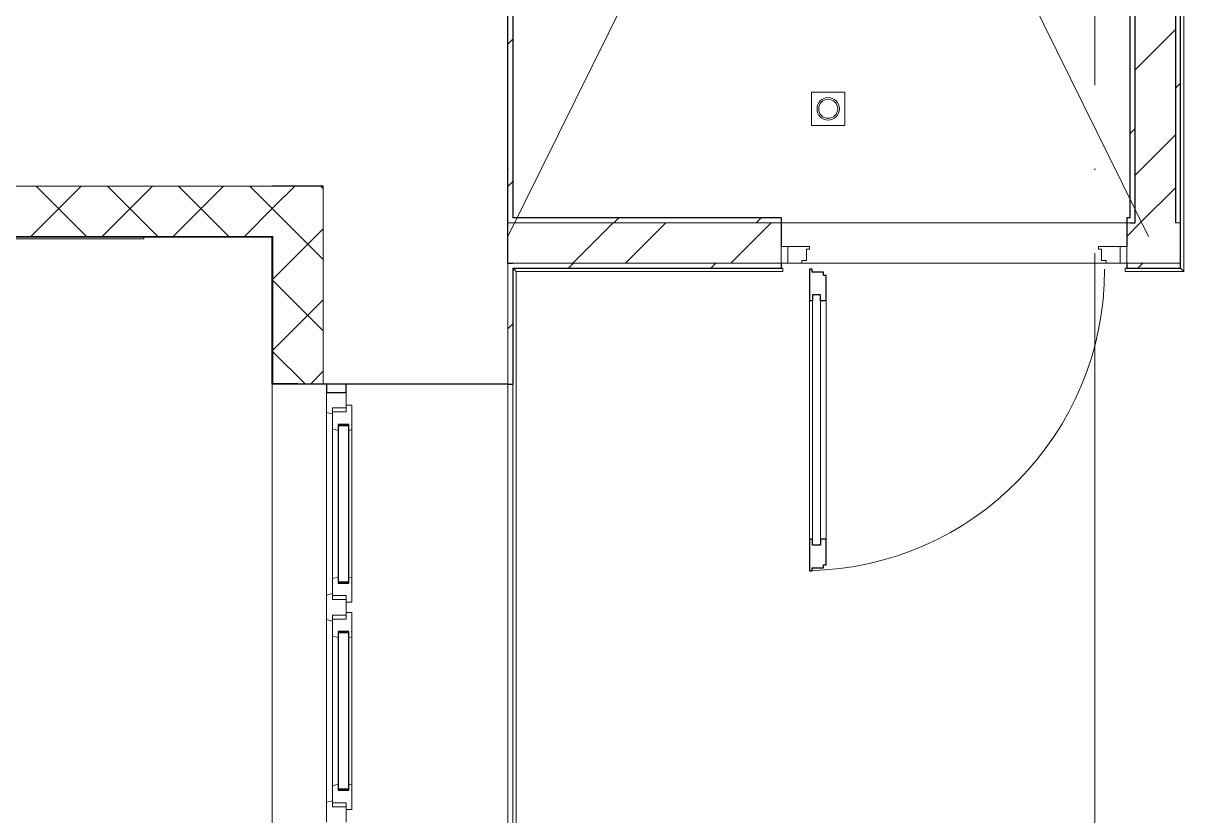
# Model space of a CAD drawing. Header units: millimetres. Extents: x -259809 to 472825, y -397243 to 31861.
# Drawn here: x 130131 to 133591, y -338138 to -335777 of the extents above; entities that cross this region are included whole.
import ezdxf

# ---------------------------------------------------------------- set-up
doc = ezdxf.new("R2010")
doc.units = ezdxf.units.MM
doc.linetypes.add('ADSK_Линия сетки', pattern=[25, 20, -2.5, 0, -2.5])
doc.linetypes.add('ADSK_Сверху', pattern=[450, 300, -150])
for name, color, linetype, lineweight in [('_ Окна', 252, 'Continuous', 30), ('Двери', 252, 'Continuous', 9), ('Линии', 7, 'Continuous', 9), ('Ограждение', 252, 'Continuous', 9), ('Окна', 252, 'Continuous', 9), ('Оси', 252, 'Continuous', 9), ('Сантехника', 252, 'Continuous', 18), ('Стены внутренние', 252, 'Continuous', 18), ('Стены наружные', 252, 'Continuous', 18), ('Стены штриховка', 7, 'Continuous', 9)]:
    doc.layers.add(name, color=color, linetype=linetype, lineweight=lineweight)
doc.layers.add('Двери открывание', color=7, linetype='Continuous', lineweight=9, true_color=0xc0c0c0)

# ---------------------------------------------------------------- blocks, each defined once
blk = doc.blocks.new('2 этаж')
at = {"layer": '_ Окна', "color": 251, "true_color": 0x636466}
for p, q in [((130886, 15820.7), (130886, 15795.7)), ((130944, 15795.7), (130944, 15820.7)), ((130886, 15795.7), (130944, 15795.7)), ((130952, 15700.7), (130920, 15700.7)), ((130920, 15700.7), (130920, 15697.7)), ((130920, 15697.7), (130920, 15230.7)), ((130952, 15697.7), (130920, 15697.7)), ((130920, 15697.7), (130952, 15697.7)), ((130952, 15697.7), (130952, 15700.7)), ((130952, 15230.7), (130952, 15697.7)), ((130920, 15230.7), (130952, 15230.7)), ((130952, 15230.7), (130920, 15230.7)), ((130920, 15230.7), (130920, 15227.7)), ((130920, 15227.7), (130952, 15227.7)), ((130952, 15227.7), (130952, 15230.7)), ((130952, 15083.7), (130920, 15083.7)), ((130920, 15083.7), (130920, 15080.7)), ((130952, 15080.7), (130952, 15083.7)), ((130920, 15080.7), (130920, 14613.7)), ((130952, 15080.7), (130920, 15080.7)), ((130920, 15080.7), (130952, 15080.7)), ((130952, 14613.7), (130952, 15080.7)), ((130920, 14613.7), (130952, 14613.7)), ((130952, 14613.7), (130920, 14613.7)), ((130920, 14613.7), (130920, 14610.7)), ((130920, 14610.7), (130952, 14610.7)), ((130952, 14610.7), (130952, 14613.7))]:
    blk.add_line(p, q, dxfattribs=at)
at = {"layer": '_ Окна', "color": 251, "lineweight": 18, "true_color": 0x636466}
for p, q in [((130944, 15795.7), (130886, 15795.7)), ((130886, 15795.7), (130886, 15736.3)), ((130944, 15757.7), (130944, 15795.7)), ((130903, 15749.7), (130944, 15749.7)), ((130903, 15737.7), (130903, 15749.7)), ((130961, 15757.7), (130944, 15757.7)), ((130944, 15757.7), (130944, 15737.7)), ((130961, 15701.7), (130961, 15757.7)), ((130886, 15736.3), (130903, 15731.7)), ((130944, 15737.7), (130903, 15737.7)), ((130903, 15737.7), (130903, 15687.3)), ((130903, 15687.3), (130920, 15682.7)), ((130920, 15682.7), (130920, 15700.7)), ((130920, 15700.7), (130952, 15700.7)), ((130952, 15700.7), (130952, 15682.7)), ((130952, 15682.7), (130961, 15685.2)), ((130960, 15700.7), (130961, 15701.7)), ((130961, 15699.7), (130960, 15700.7)), ((130961, 15685.2), (130961, 15699.7)), ((130920, 15245.7), (130903, 15241.2)), ((130903, 15241.2), (130903, 15190.7)), ((130920, 15227.7), (130920, 15245.7)), ((130952, 15227.7), (130920, 15227.7)), ((130961, 15243.3), (130952, 15245.7)), ((130952, 15245.7), (130952, 15227.7)), ((130960, 15227.7), (130961, 15228.7)), ((130961, 15226.7), (130960, 15227.7)), ((130961, 15228.7), (130961, 15243.3)), ((130961, 15170.7), (130961, 15226.7)), ((130903, 15196.7), (130886, 15192.2)), ((130886, 15192.2), (130886, 15119.3)), ((130903, 15190.7), (130944, 15190.7)), ((130903, 15178.7), (130903, 15190.7)), ((130944, 15190.7), (130944, 15170.7)), ((130944, 15178.7), (130903, 15178.7)), ((130944, 15170.7), (130961, 15170.7)), ((130944, 15140.7), (130944, 15170.7)), ((130886, 15119.3), (130903, 15114.7)), ((130903, 15120.7), (130903, 15132.7)), ((130903, 15132.7), (130944, 15132.7)), ((130944, 15120.7), (130903, 15120.7)), ((130903, 15120.7), (130903, 15070.3)), ((130961, 15140.7), (130944, 15140.7)), ((130944, 15140.7), (130944, 15120.7)), ((130961, 15084.7), (130961, 15140.7)), ((130920, 15065.7), (130920, 15083.7)), ((130920, 15083.7), (130952, 15083.7)), ((130952, 15083.7), (130952, 15065.7)), ((130960, 15083.7), (130961, 15084.7)), ((130961, 15082.7), (130960, 15083.7)), ((130903, 15070.3), (130920, 15065.7)), ((130952, 15065.7), (130961, 15068.2)), ((130961, 15068.2), (130961, 15082.7)), ((130920, 14628.7), (130903, 14624.2)), ((130903, 14624.2), (130903, 14573.7)), ((130920, 14610.7), (130920, 14628.7)), ((130952, 14610.7), (130920, 14610.7)), ((130961, 14626.3), (130952, 14628.7)), ((130952, 14628.7), (130952, 14610.7)), ((130960, 14610.7), (130961, 14611.7)), ((130961, 14609.7), (130960, 14610.7)), ((130961, 14611.7), (130961, 14626.3)), ((130961, 14553.7), (130961, 14609.7)), ((130903, 14579.7), (130886, 14575.2)), ((130886, 14575.2), (130886, 14515.7)), ((130903, 14573.7), (130944, 14573.7)), ((130903, 14561.7), (130903, 14573.7)), ((130944, 14573.7), (130944, 14553.7)), ((130944, 14561.7), (130903, 14561.7)), ((130944, 14553.7), (130961, 14553.7)), ((130944, 14515.7), (130944, 14553.7))]:
    blk.add_line(p, q, dxfattribs=at)
at = {"layer": 'Двери', "color": 251, "true_color": 0x636466}
for p, q in [((132241, 16230.7), (132241, 16180.7)), ((132261, 16230.7), (132241, 16230.7)), ((132261, 16180.7), (132261, 16230.7)), ((132325, 16230.7), (132261, 16230.7)), ((132261, 16230.7), (132261, 16180.7)), ((132325, 16222.7), (132325, 16230.7)), ((133251, 16230.7), (133187, 16230.7)), ((133187, 16230.7), (133187, 16222.7)), ((133271, 16230.7), (133251, 16230.7)), ((133251, 16230.7), (133251, 16180.7)), ((133251, 16180.7), (133251, 16230.7)), ((133271, 16180.7), (133271, 16230.7)), ((132316, 16188.7), (132316, 16222.7)), ((132316, 16222.7), (132325, 16222.7)), ((133187, 16222.7), (133196, 16222.7)), ((133196, 16222.7), (133196, 16188.7)), ((132241, 16180.7), (132261, 16180.7)), ((132261, 16180.7), (132302, 16180.7)), ((132302, 16180.7), (132302, 16188.7)), ((132302, 16188.7), (132316, 16188.7)), ((133196, 16188.7), (133210, 16188.7)), ((133210, 16188.7), (133210, 16180.7)), ((133210, 16180.7), (133251, 16180.7)), ((133251, 16180.7), (133271, 16180.7)), ((132325, 16068.7), (132325, 15358.7)), ((132334, 16086.7), (132358, 16086.7)), ((132334, 15340.7), (132334, 16086.7)), ((132358, 16086.7), (132358, 15340.7)), ((132375, 15358.7), (132375, 16068.7)), ((132358, 15340.7), (132334, 15340.7))]:
    blk.add_line(p, q, dxfattribs=at)
at = {"layer": 'Двери', "color": 251, "lineweight": 30, "true_color": 0x636466}
for p, q in [((132333, 16162.7), (132325, 16162.7)), ((132325, 16162.7), (132325, 16068.7)), ((132333, 16153.7), (132333, 16162.7)), ((132367, 16153.7), (132333, 16153.7)), ((132367, 16144.7), (132367, 16153.7)), ((132375, 16144.7), (132367, 16144.7)), ((132375, 16068.7), (132375, 16144.7)), ((132334, 16068.7), (132325, 16068.7)), ((132334, 16086.7), (132334, 16068.7)), ((132358, 16086.7), (132334, 16086.7)), ((132358, 16068.7), (132358, 16086.7)), ((132375, 16068.7), (132358, 16068.7)), ((132325, 15358.7), (132325, 15264.7)), ((132334, 15358.7), (132325, 15358.7)), ((132334, 15340.7), (132334, 15358.7)), ((132358, 15340.7), (132334, 15340.7)), ((132358, 15358.7), (132358, 15340.7)), ((132375, 15358.7), (132358, 15358.7)), ((132375, 15282.7), (132375, 15358.7)), ((132325, 15264.7), (132333, 15264.7)), ((132333, 15264.7), (132333, 15273.7)), ((132333, 15273.7), (132367, 15273.7)), ((132367, 15273.7), (132367, 15282.7)), ((132367, 15282.7), (132375, 15282.7))]:
    blk.add_line(p, q, dxfattribs=at)
at = {"layer": 'Двери открывание', "color": 251, "true_color": 0x636466}
blk.add_arc((132307, 16162.7), 898, 271.1485, 0, dxfattribs=at)
at = {"layer": 'Линии', "color": 251, "linetype": 'ADSK_Сверху', "ltscale": 100, "true_color": 0x636466}
for p, q in [((132056.6, 17534.8), (131426, 16260.7)), ((132705.9, 17534.8), (133336, 16260.7))]:
    blk.add_line(p, q, dxfattribs=at)
at = {"layer": 'Ограждение', "color": 251, "true_color": 0x636466}
for p, q in [((133441, 16155.7), (133441, 18960.7)), ((131451, 16155.7), (131441, 16165.7)), ((132246, 16165.7), (132241, 16165.7)), ((132246, 16165.7), (132246, 16155.7)), ((133266, 16155.7), (133266, 16165.7)), ((133271, 16165.7), (133266, 16165.7)), ((133431, 16165.7), (133441, 16155.7)), ((131451, 13980.7), (131451, 16155.7)), ((131451, 16155.7), (132246, 16155.7)), ((133266, 16155.7), (133441, 16155.7))]:
    blk.add_line(p, q, dxfattribs=at)
at = {"layer": 'Окна', "color": 251, "true_color": 0x636466}
for p, q in [((130886, 15736.3), (130886, 15192.2)), ((130903, 15687.3), (130903, 15241.2)), ((130961, 15699.7), (130961, 15701.7)), ((130961, 15243.3), (130961, 15685.2)), ((130961, 15226.7), (130961, 15228.7)), ((130886, 15119.3), (130886, 14575.2)), ((130961, 15082.7), (130961, 15084.7)), ((130903, 15070.3), (130903, 14624.2)), ((130961, 14626.3), (130961, 15068.2)), ((130961, 14609.7), (130961, 14611.7))]:
    blk.add_line(p, q, dxfattribs=at)
at = {"layer": 'Оси', "color": 251, "linetype": 'ADSK_Линия сетки', "ltscale": 100, "true_color": 0x636466}
for p, q in [((131426, 33711.4), (131426, -32265.4)), ((133176, 33711.4), (133176, -32265.4))]:
    blk.add_line(p, q, dxfattribs=at)
at = {"layer": 'Сантехника', "color": 251, "true_color": 0x636466}
for p, q in [((132331, 16690.7), (132331, 16590.7)), ((132431, 16690.7), (132331, 16690.7)), ((132431, 16590.7), (132431, 16690.7)), ((132331, 16590.7), (132431, 16590.7))]:
    blk.add_line(p, q, dxfattribs=at)
for radius, start, end in [(33.3, 0, 180), (33.3, 180, 0), (28.3, 0, 180), (28.3, 180, 0)]:
    blk.add_arc((132381, 16640.7), radius, start, end, dxfattribs=at)
at = {"layer": 'Стены внутренние', "color": 251, "true_color": 0x636466}
for p, q in [((130724, 16410.7), (122431, 16410.7)), ((130876, 16410.7), (130876, 15820.7)), ((131426, 15820.7), (131426, 16180.7)), ((130724, 14490.7), (130724, 15820.7))]:
    blk.add_line(p, q, dxfattribs=at)
at = {"layer": 'Стены внутренние', "color": 251, "linetype": 'Continuous', "lineweight": 9, "true_color": 0x636466}
for p, q in [((130004.6, 16260.7), (130154.6, 16410.7)), ((130170.4, 16260.7), (130020.4, 16410.7)), ((130216.8, 16260.7), (130366.8, 16410.7)), ((130382.6, 16260.7), (130232.6, 16410.7)), ((130428.9, 16260.7), (130578.9, 16410.7)), ((130594.7, 16260.7), (130444.7, 16410.7)), ((130726, 16341.6), (130656.8, 16410.7)), ((130726, 16345.7), (130791, 16410.7)), ((130876, 16403.7), (130869, 16410.7)), ((130641, 16260.7), (130726, 16345.7)), ((130876, 16191.6), (130726, 16341.6)), ((130566.3, 16260.7), (130565.1, 16258.7)), ((130726, 16133.6), (130876, 16283.6)), ((130876, 15979.5), (130726, 16129.5)), ((130726, 15921.5), (130876, 16071.5)), ((130822.6, 15820.7), (130726, 15917.3)), ((130837.4, 15820.7), (130876, 15859.3))]:
    blk.add_line(p, q, dxfattribs=at)
at = {"layer": 'Стены внутренние', "color": 251, "lineweight": 30, "true_color": 0x636466}
for p, q in [((130876, 16410.7), (130724, 16410.7)), ((130724, 16258.7), (129796, 16258.7)), ((130724, 15820.7), (130724, 16258.7)), ((131426, 15820.7), (130724, 15820.7))]:
    blk.add_line(p, q, dxfattribs=at)
at = {"layer": 'Стены наружные', "color": 251, "lineweight": 30, "true_color": 0x636466}
for p, q in [((133416, 18660.7), (133416, 16300.7)), ((133431, 16165.7), (133431, 18660.7)), ((131426, 16180.7), (131426, 18045.7)), ((133296, 16300.7), (133296, 17965.7)), ((131441, 17950.7), (131441, 16315.7)), ((133281, 16315.7), (133281, 17950.7)), ((132241, 16315.7), (131441, 16315.7)), ((132241, 16315.7), (132241, 16230.7)), ((133271, 16315.7), (133271, 16230.7)), ((133281, 16315.7), (133271, 16315.7)), ((133281, 16300.7), (133296, 16300.7)), ((131426, 16180.7), (131441, 16180.7)), ((131441, 16165.7), (131441, 15820.7)), ((131441, 16165.7), (132241, 16165.7)), ((132241, 16180.7), (132241, 16165.7)), ((133271, 16180.7), (133271, 16165.7)), ((133271, 16165.7), (133431, 16165.7)), ((131426, 15820.7), (131441, 15820.7))]:
    blk.add_line(p, q, dxfattribs=at)
at = {"layer": 'Стены наружные', "color": 251, "linetype": 'Continuous', "lineweight": 9, "true_color": 0x636466}
for p, q in [((131426, 16833.6), (131441, 16848.6)), ((133296, 16757.1), (133416, 16877.1)), ((133416, 16702.3), (133431, 16717.3)), ((133281, 16567.3), (133296, 16582.3)), ((133296, 16442.8), (133416, 16562.8)), ((131426, 16409.3), (131441, 16424.3)), ((133311.1, 16300.7), (133416, 16405.6)), ((131619.6, 16180.7), (131739.6, 16300.7)), ((131741.7, 16300.7), (131756.7, 16315.7)), ((131776.7, 16180.7), (131896.7, 16300.7)), ((132091, 16180.7), (132211, 16300.7)), ((132166, 16300.7), (132181, 16315.7)), ((133271, 16260.6), (133311.1, 16300.7)), ((131606.7, 16165.7), (131621.7, 16180.7)), ((132031, 16165.7), (132046, 16180.7)), ((133303.7, 16165.7), (133318.7, 16180.7)), ((131426, 15985.1), (131441, 16000.1))]:
    blk.add_line(p, q, dxfattribs=at)
at = {"layer": 'Стены наружные', "color": 251, "true_color": 0x636466}
for p, q in [((132241, 16300.7), (133271, 16300.7)), ((130341, 16253.7), (127501, 16253.7)), ((130341, 16258.7), (130341, 16253.7)), ((133210, 16180.7), (132302, 16180.7)), ((131441, 15820.7), (131441, 14490.7))]:
    blk.add_line(p, q, dxfattribs=at)
at = {"layer": 'Стены штриховка', "color": 251, "true_color": 0x636466}
for p, q in [((132241, 16300.7), (131426, 16300.7)), ((133281, 16300.7), (133271, 16300.7)), ((133431, 16300.7), (133416, 16300.7)), ((130726, 16260.7), (129798, 16260.7)), ((130724, 16258.7), (130724, 16260.7)), ((130726, 15822.7), (130726, 16260.7)), ((131441, 16180.7), (132241, 16180.7)), ((133431, 16180.7), (133271, 16180.7)), ((130800, 15822.7), (130726, 15822.7)), ((130800, 15820.7), (130800, 15822.7))]:
    blk.add_line(p, q, dxfattribs=at)

msp = doc.modelspace()

# ---------------------------------------------------------------- block references
msp.add_blockref('2 этаж', (150, -352672.8))

doc.saveas('drawing.dxf')
